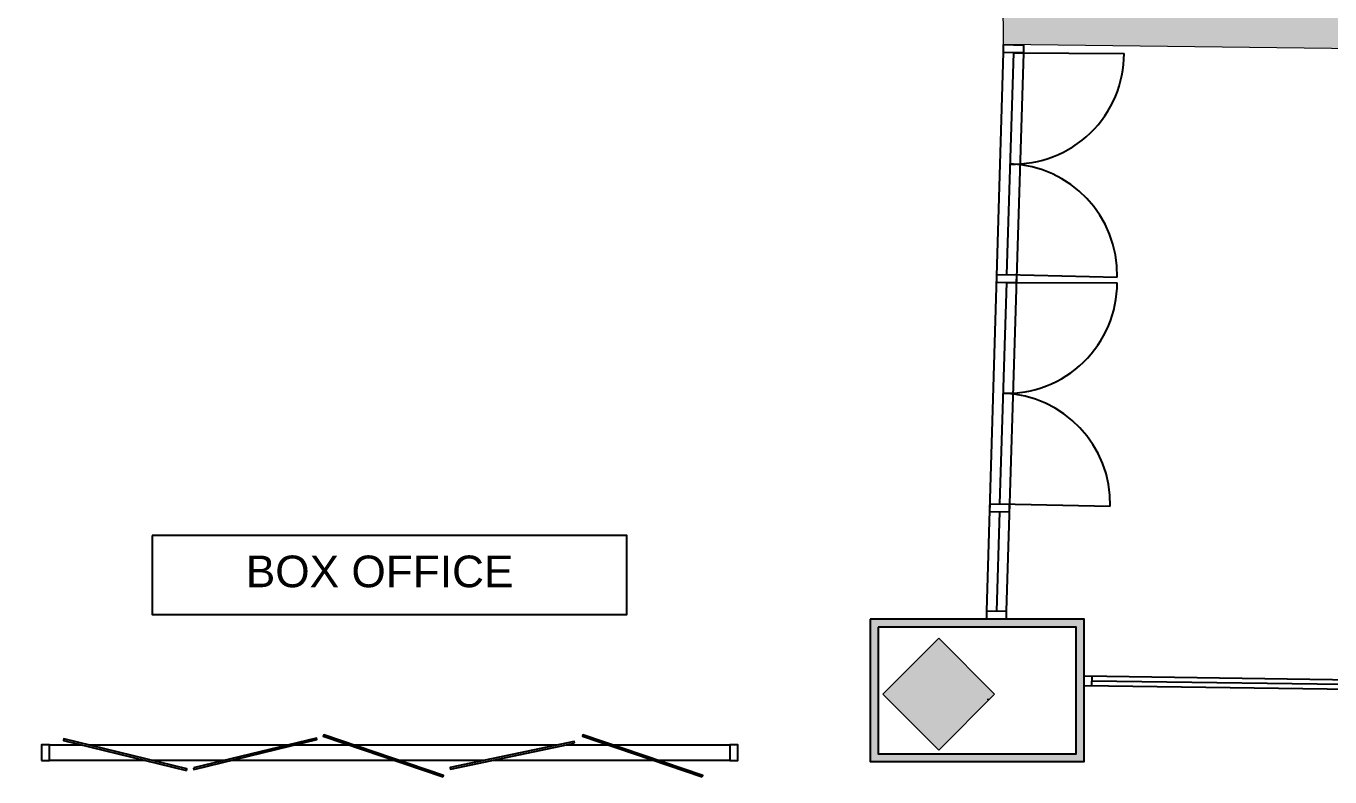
# Model space of a CAD drawing. Header units: millimetres. Extents: x 3 to 61.4, y 5.2 to 39.6.
# Drawn here: x 41.92 to 50.16, y 19.13 to 23.88 of the extents above; entities that cross this region are included whole.
import ezdxf

# ---------------------------------------------------------------- set-up
doc = ezdxf.new("R2010")
doc.units = ezdxf.units.MM
doc.set_wipeout_variables(frame=1)
doc.layers.add('_TRF-MURATURA ESISTENTE', color=250, linetype='Continuous', lineweight=18, true_color=0x333333)
doc.layers.add('_TRF-RICALCO', color=5, linetype='Continuous', true_color=0x0000ff)
doc.layers.add('_TRF-tratteggio pilastri', color=7, linetype='Continuous', true_color=0x000000)
doc.layers.add('_TRF-tratteggio muri', color=250, linetype='Continuous')
doc.layers.add('TRF_ARREDO', color=252, linetype='Continuous')
doc.styles.get("Standard").update_dxf_attribs({"font": 'arial.ttf'})

# ---------------------------------------------------------------- blocks, each defined once
blk = doc.blocks.new('ESISTENTE_HBTOO_TRF1')
at = {"layer": '_TRF-tratteggio muri'}
h = blk.add_hatch(color=256, dxfattribs=at)
h.dxf.hatch_style = 1
h.paths.add_polyline_path([(2921.5666, 418.2519), (2926.0166, 418.3713), (2926.4668, 418.3823), (2926.4668, 418.3834), (2926.6234, 418.3861), (2929.7182, 418.4614), (2929.7243, 418.8942), (2921.1226, 418.6902), (2921.0773, 415.4207), (2912.2771, 415.427), (2912.2555, 420.6479), (2911.808, 420.1227), (2911.8125, 418.9288), (2911.7056, 418.9241), (2911.71, 418.8242), (2911.8128, 418.8288), (2911.8285, 414.9809), (2912.3329, 414.981), (2913.3786, 414.9813), (2914.7786, 414.9813), (2916.1286, 414.9784), (2921.0712, 414.975), (2921.0594, 414.1202), (2919.8593, 414.1254), (2919.8604, 414.2006), (2919.7604, 414.202), (2919.7577, 414.0099), (2919.8577, 414.0086), (2919.8586, 414.0754), (2921.0587, 414.0702), (2921.0469, 413.2208), (2919.8468, 413.2208), (2919.848, 413.3086), (2919.748, 413.31), (2919.7468, 413.2208), (2919.0166, 413.2208), (2918.6891, 412.8269), (2921.4666, 412.829), (2921.4666, 409.5177), (2919.6801, 409.5519), (2919.661, 410.8236), (2919.4418, 410.8237), (2919.4539, 409.2839), (2925.8929, 409.2067), (2925.8943, 409.4526), (2921.7053, 409.5081), (2921.7132, 412.9757), (2921.5666, 412.8291), (2921.213, 413.1826), (2921.5666, 413.5362), (2921.6426, 413.4601)])
h = blk.add_hatch(color=256, dxfattribs=at)
h.dxf.hatch_style = 1
h.paths.add_polyline_path([(2918.6603, 405.6012), (2918.6603, 404.8012), (2919.9127, 404.8012), (2919.9127, 405.6012)], flags=16)
h.paths.add_polyline_path([(2918.6103, 405.6512), (2918.6103, 404.7512), (2919.9627, 404.7512), (2919.9627, 405.6512)])
at = {"layer": '_TRF-tratteggio pilastri'}
blk.add_hatch(color=256, dxfattribs=at).paths.add_polyline_path([(2918.6902, 405.1777), (2919.0437, 404.8242), (2919.3973, 405.1777), (2919.0437, 405.5313)], flags=0)
at = {"layer": '_TRF-MURATURA ESISTENTE'}
for p, q in [((2919.4539, 409.2839), (2919.4418, 410.8237)), ((2925.8929, 409.2067), (2919.4539, 409.2839)), ((2919.3638, 405.1443), (2919.3508, 405.1444))]:
    blk.add_line(p, q, dxfattribs=at)
blk.add_lwpolyline([(2918.6902, 405.1777), (2919.0437, 405.5313), (2919.3973, 405.1777), (2919.0437, 404.8242)], close=True, dxfattribs=at)
at = {"layer": '_TRF-RICALCO', "color": 251, "true_color": 0x636466}
for points in [[(2919.4528, 409.233), (2919.4539, 409.2839), (2919.5807, 409.2811), (2919.5792, 409.2312)], [(2919.4106, 407.7798), (2919.4117, 407.8308), (2919.5353, 407.8281), (2919.5338, 407.7781)]]:
    blk.add_lwpolyline(points, close=True, dxfattribs=at)
for points in [[(2919.3489, 405.7038), (2919.4528, 409.233)], [(2919.5792, 409.2312), (2919.4707, 405.7012)], [(2919.516, 409.2321), (2919.4719, 407.8295)], [(2919.516, 409.2321), (2920.2157, 409.228)], [(2919.4719, 407.8295), (2920.1715, 407.8144)], [(2919.4722, 407.779), (2919.4282, 406.3802)], [(2919.4722, 407.779), (2920.1719, 407.7787)], [(2919.3671, 406.3306), (2919.3682, 406.3815), (2919.49, 406.3788), (2919.4884, 406.3288), (2919.3671, 406.3306)], [(2919.4278, 406.3297), (2919.4099, 405.7025)], [(2919.4282, 406.3802), (2920.1278, 406.365)], [(2919.3478, 405.6529), (2919.3489, 405.7038), (2919.4707, 405.7012), (2919.4691, 405.6512), (2919.3478, 405.6529)], [(2919.9623, 405.231), (2919.9631, 405.291)], [(2921.9606, 405.2628), (2919.9631, 405.291)], [(2920.0119, 405.231), (2920.0127, 405.291)], [(2921.911, 405.2335), (2920.0123, 405.2603)], [(2921.9597, 405.2028), (2919.9623, 405.231)]]:
    blk.add_lwpolyline(points, dxfattribs=at)
for centre, start, end in [((2919.5159, 409.2283), 268.19809, 359.97757), ((2919.4719, 407.8295), 358.75921, 88.19809), ((2919.4722, 407.779), 268.19809, 359.97757), ((2919.4282, 406.3802), 358.75921, 88.19809)]:
    blk.add_arc(centre, 0.6998, start, end, dxfattribs=at)
at = {"layer": '_TRF-tratteggio muri'}
blk.add_lwpolyline([(2918.6103, 405.6512), (2918.6103, 404.7512), (2919.9627, 404.7512), (2919.9627, 405.6512), (2918.6103, 405.6512)], dxfattribs=at)
blk.add_lwpolyline([(2918.6603, 405.6012), (2918.6603, 404.8012), (2919.9127, 404.8012), (2919.9127, 405.6012)], close=True, dxfattribs=at)
blk = doc.blocks.new('coso rotante')
at = {"color": 18, "true_color": 0x000000}
blk.add_wipeout([(3532.3217, 402.2421), (3531.5217, 402.2421), (3531.5217, 402.2321), (3532.3217, 402.2321)], dxfattribs=at).dxf.layer = 'TRF_ARREDO'
at = {"layer": 'TRF_ARREDO', "color": 18, "true_color": 0x000000}
blk.add_lwpolyline([(3532.3217, 402.2321), (3532.3217, 402.2421), (3531.5217, 402.2421), (3531.5217, 402.2321)], close=True, dxfattribs=at)

msp = doc.modelspace()

# ---------------------------------------------------------------- linework, layer by layer
at = {"layer": 'TRF_ARREDO'}
for points in [[(42.7198, 20.6614), (42.7198, 20.1614), (45.7198, 20.1614), (45.7198, 20.6614)], [(42.0194, 19.2375), (42.0694, 19.2375), (42.0694, 19.3375), (42.0194, 19.3375)], [(42.0694, 19.3375), (46.3702, 19.3375), (46.3702, 19.2375), (42.0694, 19.2375)], [(46.3702, 19.2375), (46.4202, 19.2375), (46.4202, 19.3375), (46.3702, 19.3375)]]:
    msp.add_lwpolyline(points, close=True, dxfattribs=at)

# ---------------------------------------------------------------- block references
at = {"layer": '_TRF-tratteggio muri'}
msp.add_blockref('ESISTENTE_HBTOO_TRF1', (-2871.3532, -385.5201), dxfattribs=at)

# ---------------------------------------------------------------- texts
at = {"layer": '_TRF-tratteggio muri', "insert": (43.3106, 20.5334), "char_height": 0.2, "attachment_point": 1}
msp.add_mtext_dynamic_manual_height_columns('BOX OFFICE', width=5.471655, gutter_width=1, heights=[0], dxfattribs=at)

# ---------------------------------------------------------------- next in the draw order: block references
at = {"layer": 'TRF_ARREDO'}
for p, rotation in [((-3483.9056, 466.9265), 346.2682987569672), ((3380.799, 1243.143), 193.6411904439202), ((-3427.8711, 774.0818), 341.2433095368565), ((-3329.3273, -1098.857), 11.83611624441962)]:
    msp.add_blockref('coso rotante', p, dxfattribs=dict(at, rotation=rotation))

# ---------------------------------------------------------------- next in the draw order: block references
at = {"layer": 'TRF_ARREDO', "rotation": 341.2433095368565}
msp.add_blockref('coso rotante', (-3429.5091, 774.0818), dxfattribs=at)

doc.saveas('drawing.dxf')
